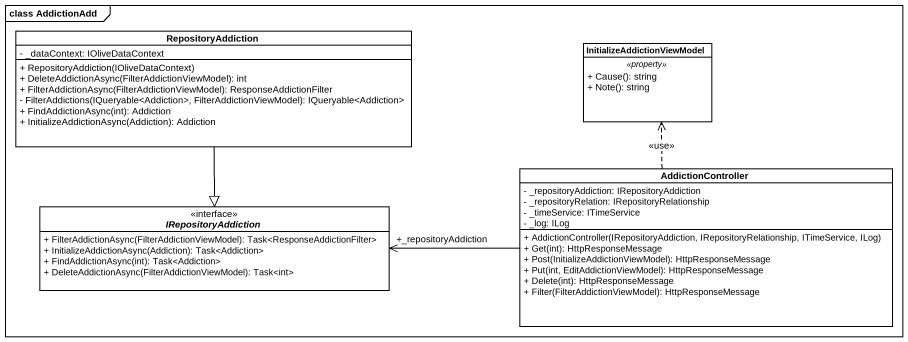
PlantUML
@startuml
mainframe class AddictionAdd
hide circle
hide empty members
skinparam classAttributeIconSize 0
class RepositoryAddiction {
  - _dataContext: IOliveDataContext
  + RepositoryAddiction(IOliveDataContext)
  + DeleteAddictionAsync(FilterAddictionViewModel): int
  + FilterAddictionAsync(FilterAddictionViewModel): ResponseAddictionFilter
  - FilterAddictions(IQueryable<Addiction>, FilterAddictionViewModel): IQueryable<Addiction>
  + FindAddictionAsync(int): Addiction
  + InitializeAddictionAsync(Addiction): Addiction
}
class InitializeAddictionViewModel {
  .. <<property>> ..
  + Cause(): string
  + Note(): string
}
class AddictionController {
  - _repositoryAddiction: IRepositoryAddiction
  - _repositoryRelation: IRepositoryRelationship
  - _timeService: ITimeService
  - _log: ILog
  + AddictionController(IRepositoryAddiction, IRepositoryRelationship, ITimeService, ILog)
  + Get(int): HttpResponseMessage
  + Post(InitializeAddictionViewModel): HttpResponseMessage
  + Put(int, EditAddictionViewModel): HttpResponseMessage
  + Delete(int): HttpResponseMessage
  + Filter(FilterAddictionViewModel): HttpResponseMessage
}
interface IRepositoryAddiction {
  + FilterAddictionAsync(FilterAddictionViewModel): Task<ResponseAddictionFilter>
  + InitializeAddictionAsync(Addiction): Task<Addiction>
  + FindAddictionAsync(int): Task<Addiction>
  + DeleteAddictionAsync(FilterAddictionViewModel): Task<int>
}
RepositoryAddiction --|> IRepositoryAddiction
AddictionController .up.> InitializeAddictionViewModel : <<use>>
AddictionController -left-> "+_repositoryAddiction" IRepositoryAddiction
@enduml
